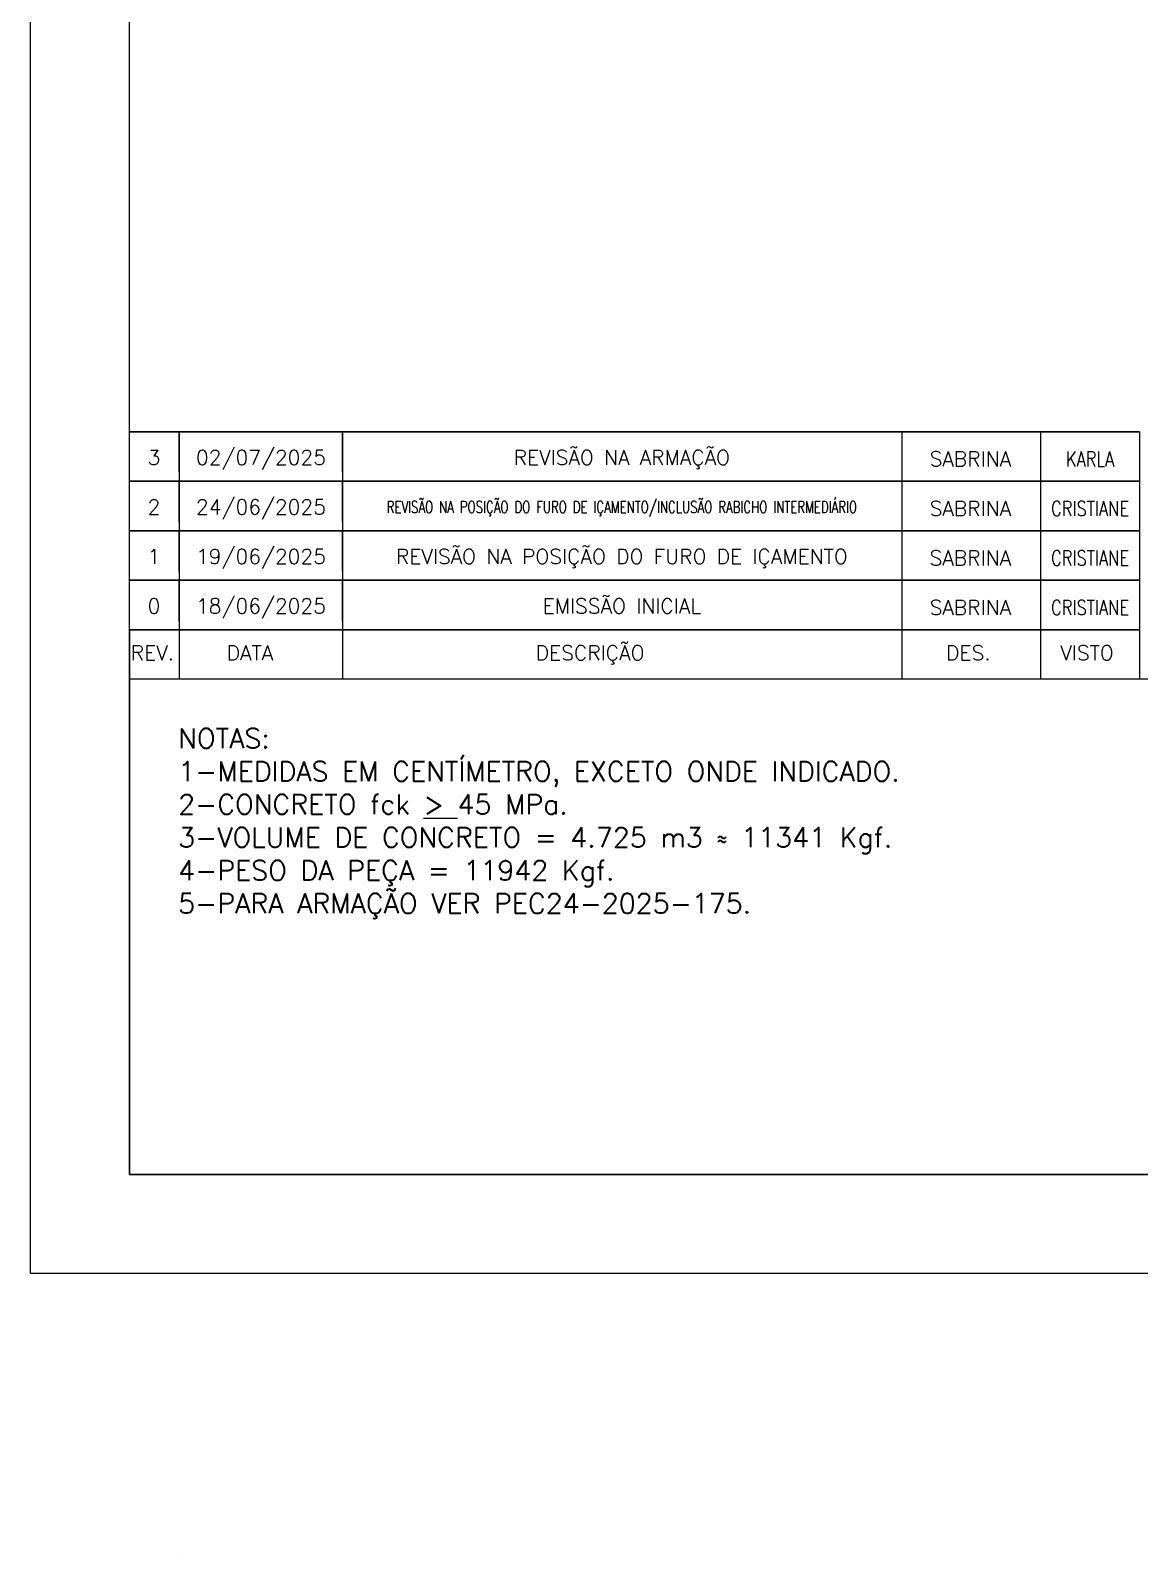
# Model space of a CAD drawing. Header units: centimetres. Extents: x 1658 to 19651, y 8082 to 11444.
# Drawn here: x 1658 to 2498, y 8082 to 9235 of the extents above; entities that cross this region are included whole.
import ezdxf
from ezdxf.enums import TextEntityAlignment as Align

# ---------------------------------------------------------------- set-up
doc = ezdxf.new("R2010")
doc.units = ezdxf.units.CM
doc.header["$LTSCALE"] = 50
doc.header["$MEASUREMENT"] = 0
for name, color, linetype in [('FORMATO-PRECON', 2, 'Continuous'), ('HACHURAS-PRECON', 1, 'Continuous'), ('L-16', 134, 'Continuous'), ('LINHA-01-PRECON', 1, 'Continuous')]:
    doc.layers.add(name, color=color, linetype=linetype)
doc.styles.add('PRECON-ROMANS', font='romans.shx')
doc.styles.add('ROMANS', font='ROMANS.SHX', dxfattribs={"oblique": 15, "height": 3})
doc.styles.get("Standard").update_dxf_attribs({"font": 'romans.shx'})

# ---------------------------------------------------------------- blocks, each defined once
blk = doc.blocks.new('A$C2E607E54')
at = {"layer": 'FORMATO-PRECON'}
blk.add_lwpolyline([(0, 4200), (2970, 4200), (2970, 0), (0, 0)], close=True, dxfattribs=at)
at = {"layer": 'FORMATO-PRECON', "color": 6}
blk.add_lwpolyline([(100, 3950), (2870, 3950), (2870, 100), (100, 100)], close=True, dxfattribs=at)
blk = doc.blocks.new('A$C6E105C5C')
at = {"layer": 'FORMATO-PRECON', "color": 6}
for q in [(1020, 50), (0, 0)]:
    blk.add_line((0, 50), q, dxfattribs=at)
at = {"layer": 'FORMATO-PRECON', "color": 3}
blk.add_lwpolyline([(0, 50), (1020, 50), (1020, 0), (0, 0)], close=True, dxfattribs=at)
at = {"layer": 'FORMATO-PRECON', "color": 1}
for points in [[(50, 50), (50, 0)], [(215, 50), (215, 0)], [(780, 50), (780, 0)], [(920, 50), (920, 0)]]:
    blk.add_lwpolyline(points, dxfattribs=at)
at = {"layer": 'FORMATO-PRECON', "style": 'ROMANS'}
for s, p in [('REV.', (1.3, 19.2)), ('DATA', (98.1, 19.2)), ('DESCRIÇÃO', (410.2, 19.2)), ('DES.', (824.6, 19.2)), ('VISTO', (940, 19.2))]:
    blk.add_text(s, height=15, dxfattribs=at).set_placement(p)
blk = doc.blocks.new('REV-A3-V')
at = {"layer": 'FORMATO-PRECON', "color": 1}
for p, q in [((780, 50), (780, 9.1)), ((920, 50), (920, 9.1))]:
    blk.add_line(p, q, dxfattribs=at)
for points in [[(1020, 50), (0, 50)], [(50, 9.1), (50, 50)], [(50, 50), (50, 0)], [(215, 9.1), (215, 50)], [(215, 50), (215, 0)], [(780, 50), (780, 0)], [(920, 50), (920, 0)]]:
    blk.add_lwpolyline(points, dxfattribs=at)
blk.add_lwpolyline([(1020, 0), (0, 0), (0, 50), (1020, 50)], close=True, dxfattribs=at)
at = {"layer": 'FORMATO-PRECON', "color": 2, "style": 'PRECON-ROMANS', "flags": 12}
for p in [(24.8, 24), (132.8, 24), (497.2, 24)]:
    blk.add_attdef('X', text='', height=15, dxfattribs=at).set_placement(p, align=Align.MIDDLE_CENTER)
at = {"layer": 'FORMATO-PRECON', "style": 'PRECON-ROMANS', "flags": 12}
for p in [(849.1, 22.6), (970, 22.6)]:
    blk.add_attdef('X', text='', height=15, dxfattribs=at).set_placement(p, align=Align.MIDDLE_CENTER)

msp = doc.modelspace()

# ---------------------------------------------------------------- linework, layer by layer
at = {"layer": 'FORMATO-PRECON', "color": 6}
msp.add_lwpolyline([(3810.86, 8743.94), (1733.36, 8743.94), (1733.36, 8368.94), (3810.86, 8368.94)], close=True, dxfattribs=at)
at = {"layer": 'L-16', "extrusion": (0, -1, 0)}
msp.add_line((1772.69, 8081.89, 96340), (1772.69, 8081.89, 96341), dxfattribs=at)

# ---------------------------------------------------------------- block references
at = {"color": 1}
ref = msp.add_blockref('REV-A3-V', (1733.36, 8893.94), dxfattribs=dict(at, xscale=0.749999976233481, yscale=0.749999976233481, zscale=0.749999976233481, rotation=359.9999999942736))
ref.add_attrib('X', '3', dxfattribs={"layer": 'FORMATO-PRECON', "color": 2, "height": 11.25, "rotation": 360, "style": 'PRECON-ROMANS', "flags": 12}).set_placement((1751.92, 8911.96), align=Align.MIDDLE_CENTER)
ref.add_attrib('X', '02/07/2025', dxfattribs={"layer": 'FORMATO-PRECON', "color": 2, "height": 11.25, "rotation": 360, "style": 'PRECON-ROMANS', "flags": 12}).set_placement((1832.94, 8911.96), align=Align.MIDDLE_CENTER)
ref.add_attrib('X', 'REVISÃO NA ARMAÇÃO', dxfattribs={"layer": 'FORMATO-PRECON', "color": 2, "height": 11.25, "rotation": 360, "style": 'PRECON-ROMANS', "flags": 12}).set_placement((2106.27, 8911.96), align=Align.MIDDLE_CENTER)
ref.add_attrib('X', 'SABRINA', dxfattribs={"layer": 'FORMATO-PRECON', "height": 11.25, "rotation": 360, "style": 'PRECON-ROMANS', "flags": 12}).set_placement((2370.2, 8910.86), align=Align.MIDDLE_CENTER)
ref.add_attrib('X', 'KARLA', dxfattribs={"layer": 'FORMATO-PRECON', "height": 11.25, "rotation": 360, "style": 'PRECON-ROMANS', "width": 0.8, "flags": 12}).set_placement((2460.88, 8910.86), align=Align.MIDDLE_CENTER)
ref = msp.add_blockref('REV-A3-V', (1733.36, 8856.44), dxfattribs=dict(at, xscale=0.749999976233481, yscale=0.749999976233481, zscale=0.749999976233481, rotation=359.9999999942736))
ref.add_attrib('X', '2', dxfattribs={"layer": 'FORMATO-PRECON', "color": 2, "height": 11.25, "rotation": 360, "style": 'PRECON-ROMANS', "flags": 12}).set_placement((1751.92, 8874.46), align=Align.MIDDLE_CENTER)
ref.add_attrib('X', '24/06/2025', dxfattribs={"layer": 'FORMATO-PRECON', "color": 2, "height": 11.25, "rotation": 360, "style": 'PRECON-ROMANS', "flags": 12}).set_placement((1832.94, 8874.46), align=Align.MIDDLE_CENTER)
ref.add_attrib('X', 'REVISÃO NA POSIÇÃO DO FURO DE IÇAMENTO/INCLUSÃO RABICHO INTERMEDIÁRIO', dxfattribs={"layer": 'FORMATO-PRECON', "color": 2, "height": 9, "rotation": 360, "style": 'PRECON-ROMANS', "width": 0.725, "flags": 12}).set_placement((2106.27, 8874.46), align=Align.MIDDLE_CENTER)
ref.add_attrib('X', 'SABRINA', dxfattribs={"layer": 'FORMATO-PRECON', "height": 11.25, "rotation": 360, "style": 'PRECON-ROMANS', "flags": 12}).set_placement((2370.2, 8873.36), align=Align.MIDDLE_CENTER)
ref.add_attrib('X', 'CRISTIANE', dxfattribs={"layer": 'FORMATO-PRECON', "height": 11.25, "rotation": 360, "style": 'PRECON-ROMANS', "width": 0.8, "flags": 12}).set_placement((2460.88, 8873.36), align=Align.MIDDLE_CENTER)
ref = msp.add_blockref('REV-A3-V', (1733.36, 8818.94), dxfattribs=dict(at, xscale=0.749999976233481, yscale=0.749999976233481, zscale=0.749999976233481, rotation=359.9999999942736))
ref.add_attrib('X', '1', dxfattribs={"layer": 'FORMATO-PRECON', "color": 2, "height": 11.25, "rotation": 360, "style": 'PRECON-ROMANS', "flags": 12}).set_placement((1751.92, 8836.96), align=Align.MIDDLE_CENTER)
ref.add_attrib('X', '19/06/2025', dxfattribs={"layer": 'FORMATO-PRECON', "color": 2, "height": 11.25, "rotation": 360, "style": 'PRECON-ROMANS', "flags": 12}).set_placement((1832.94, 8836.96), align=Align.MIDDLE_CENTER)
ref.add_attrib('X', 'REVISÃO NA POSIÇÃO DO FURO DE IÇAMENTO', dxfattribs={"layer": 'FORMATO-PRECON', "color": 2, "height": 11.25, "rotation": 360, "style": 'PRECON-ROMANS', "flags": 12}).set_placement((2106.27, 8836.96), align=Align.MIDDLE_CENTER)
ref.add_attrib('X', 'SABRINA', dxfattribs={"layer": 'FORMATO-PRECON', "height": 11.25, "rotation": 360, "style": 'PRECON-ROMANS', "flags": 12}).set_placement((2370.2, 8835.86), align=Align.MIDDLE_CENTER)
ref.add_attrib('X', 'CRISTIANE', dxfattribs={"layer": 'FORMATO-PRECON', "height": 11.25, "rotation": 360, "style": 'PRECON-ROMANS', "width": 0.8, "flags": 12}).set_placement((2460.88, 8835.86), align=Align.MIDDLE_CENTER)
ref = msp.add_blockref('REV-A3-V', (1733.36, 8781.44), dxfattribs=dict(at, xscale=0.749999976233481, yscale=0.749999976233481, zscale=0.749999976233481, rotation=359.9999999942736))
ref.add_attrib('X', '0', dxfattribs={"layer": 'FORMATO-PRECON', "color": 2, "height": 11.25, "rotation": 360, "style": 'PRECON-ROMANS', "flags": 12}).set_placement((1751.92, 8799.46), align=Align.MIDDLE_CENTER)
ref.add_attrib('X', '18/06/2025', dxfattribs={"layer": 'FORMATO-PRECON', "color": 2, "height": 11.25, "rotation": 360, "style": 'PRECON-ROMANS', "flags": 12}).set_placement((1832.94, 8799.46), align=Align.MIDDLE_CENTER)
ref.add_attrib('X', 'EMISSÃO INICIAL', dxfattribs={"layer": 'FORMATO-PRECON', "color": 2, "height": 11.25, "rotation": 360, "style": 'PRECON-ROMANS', "flags": 12}).set_placement((2106.27, 8799.46), align=Align.MIDDLE_CENTER)
ref.add_attrib('X', 'SABRINA', dxfattribs={"layer": 'FORMATO-PRECON', "height": 11.25, "rotation": 360, "style": 'PRECON-ROMANS', "flags": 12}).set_placement((2370.2, 8798.36), align=Align.MIDDLE_CENTER)
ref.add_attrib('X', 'CRISTIANE', dxfattribs={"layer": 'FORMATO-PRECON', "height": 11.25, "rotation": 360, "style": 'PRECON-ROMANS', "width": 0.8, "flags": 12}).set_placement((2460.88, 8798.36), align=Align.MIDDLE_CENTER)
at = {"color": 1, "xscale": 0.749999976233481, "yscale": 0.749999976233481, "zscale": 0.749999976233481, "rotation": 359.9999999942736}
msp.add_blockref('A$C6E105C5C', (1733.36, 8743.94), dxfattribs=at)
at = {"layer": 'HACHURAS-PRECON', "xscale": 0.7499999999999996, "yscale": 0.7499999999999996, "zscale": 0.7499999999999996}
msp.add_blockref('A$C2E607E54', (1658.36, 8293.94), dxfattribs=at)

# ---------------------------------------------------------------- texts
at = {"layer": 'LINHA-01-PRECON', "color": 2, "insert": (1770.28, 8706.77), "char_height": 15, "attachment_point": 1}
msp.add_mtext('\\A1;{\\C3;NOTAS:\\P}1-MEDIDAS EM CENTÍMETRO, EXCETO ONDE INDICADO.{\\H2.02381x; }\\P2-CONCRETO fck {\\L>} 45 MPa.{\\H1.65873x; }\\P3-VOLUME DE CONCRETO = 4.725 m3 ≈ 11341 Kgf.{\\H1.61376x; }\\P4-PESO DA PEÇA = 11942 Kgf.{\\H1.62875x; }\\P5-PARA ARMAÇÃO VER PEC24-2025-175.{\\H1.81423x; }', dxfattribs=at)

doc.saveas('drawing.dxf')
